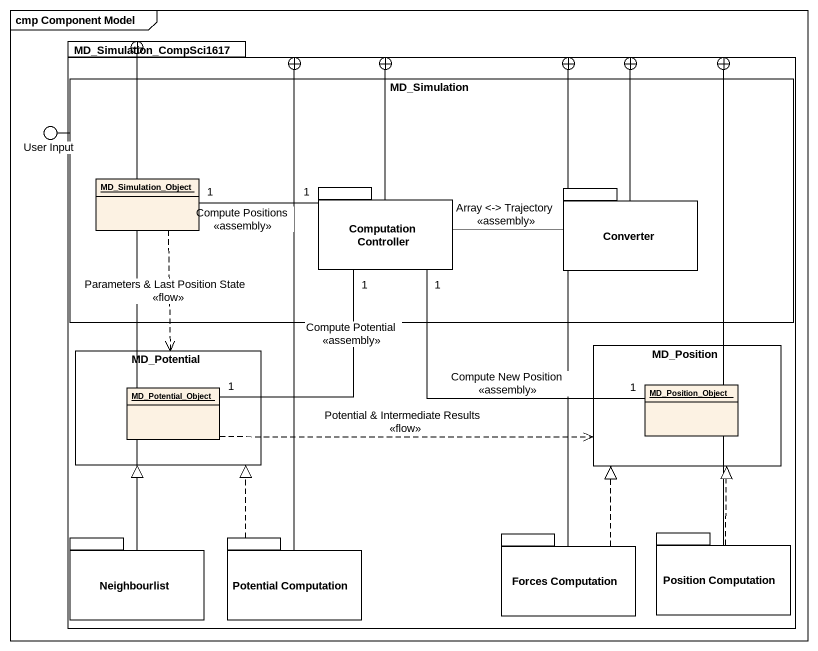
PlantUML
@startuml
mainframe cmp Component Model
allowmixing
hide circle
hide empty members
package MD_Simulation_CompSci1617 {
  rectangle MD_Simulation {
    object MD_Simulation_Object
    package "Computation Controller" as Computation_Controller {
    }
    package Converter {
    }
  }
  rectangle MD_Potential {
    object MD_Potential_Object
  }
  rectangle MD_Position {
    object MD_Position_Object
  }
  package Neighbourlist {
  }
  package "Potential Computation" as Potential_Computation {
  }
  package "Forces Computation" as Forces_Computation {
  }
  package "Position Computation" as Position_Computation {
  }
}
() "User Input" as User_Input
MD_Simulation -left- User_Input
MD_Simulation_Object "1" -right- "1" Computation_Controller : Compute Positions\n<<assembly>>
MD_Simulation_Object ..> MD_Potential : Parameters & Last Position State\n<<flow>>
Computation_Controller --+ MD_Simulation_CompSci1617
Computation_Controller -right- Converter : Array <-> Trajectory\n<<assembly>>
Computation_Controller "1" -- "1" MD_Potential_Object : Compute Potential\n<<assembly>>
Computation_Controller "1" -right- "1" MD_Position_Object : Compute New Position\n<<assembly>>
Converter -left-+ MD_Simulation_CompSci1617
MD_Potential_Object .right.> MD_Position : Potential & Intermediate Results\n<<flow>>
Neighbourlist -up-+ MD_Simulation_CompSci1617
Neighbourlist .up.|> MD_Potential
Potential_Computation -up-+ MD_Simulation_CompSci1617
Potential_Computation .up.|> MD_Potential
Forces_Computation -up-+ MD_Simulation_CompSci1617
Forces_Computation .up.|> MD_Position
Position_Computation -up-+ MD_Simulation_CompSci1617
Position_Computation .up.|> MD_Position
@enduml
